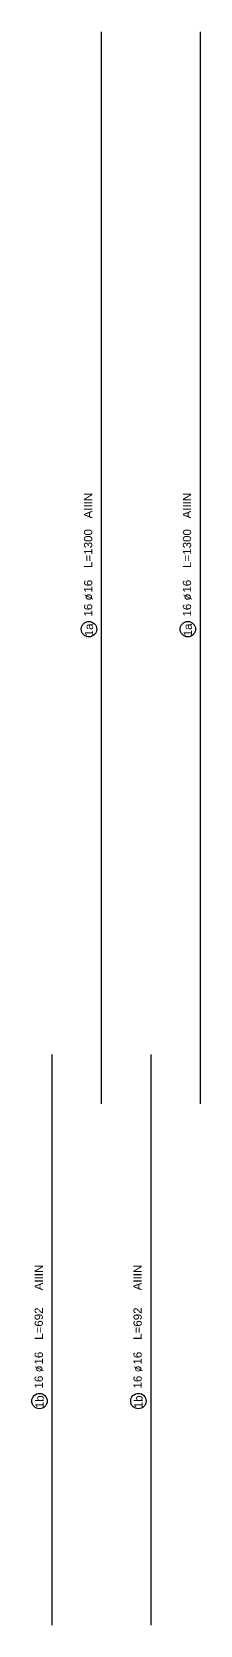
# Model space of a CAD drawing. Extents: x -5264 to 5377, y -10043 to -2374.
# Drawn here: x 2526 to 2730, y -4497 to -2565 of the extents above; entities that cross this region are included whole.
import ezdxf
from ezdxf.enums import TextEntityAlignment as Align

# ---------------------------------------------------------------- set-up
doc = ezdxf.new("R2010")
doc.units = 0
doc.header["$MEASUREMENT"] = 0
doc.layers.add('__SOL-OPISY', color=4, linetype='CONTINUOUS')
doc.layers.add('__SOL-ZBROJENIE', color=3, linetype='CONTINUOUS')
doc.styles.add('ARIAL', font='arial.ttf', dxfattribs={"height": 2.5})
doc.styles.add('SIMPLEX', font='SIMPLEX.SHX', dxfattribs={"width": 0.8})

# ---------------------------------------------------------------- blocks, each defined once
blk = doc.blocks.new('OPIS_PRET_BEZ_LINII')
at = {"layer": '__SOL-OPISY'}
blk.add_circle((25.7, 0), 9.36, dxfattribs=at)
at = {"layer": '__SOL-OPISY', "style": 'SIMPLEX', "width": 0.9}
blk.add_text(' %%c ', height=10, dxfattribs=at).set_placement((64.7, -4.8), align=Align.CENTER)
at = {"layer": '__SOL-OPISY', "style": 'ARIAL', "width": 0.8}
blk.add_attdef('NUMER', text='', height=10, dxfattribs=at).set_placement((25.7, 0), align=Align.MIDDLE)
blk.add_attdef('ILOSC', text='', height=10, dxfattribs=at).set_placement((56.9, -5.1), align=Align.RIGHT)
for tag, p in [('SREDNICA', (71, -5.1)), ('DLUGOSC', (95.1, -5.2)), ('STAL', (144.7, -5.2))]:
    blk.add_attdef(tag, p, '', height=10, dxfattribs=at)

msp = doc.modelspace()

# ---------------------------------------------------------------- linework, layer by layer
at = {"layer": '__SOL-ZBROJENIE'}
for p, q in [((2610, -2565), (2610, -3865)), ((2730, -2565), (2730, -3865)), ((2550, -3805), (2550, -4497)), ((2670, -3805), (2670, -4497))]:
    msp.add_line(p, q, dxfattribs=at)

# ---------------------------------------------------------------- block references
at = {"layer": '__SOL-OPISY'}
ref = msp.add_blockref('OPIS_PRET_BEZ_LINII', (2595, -3315), dxfattribs=dict(at, rotation=90))
ref.add_attrib('NUMER', '1a', (2600, -3298), dxfattribs={"height": 10, "rotation": 90, "style": 'ARIAL'})
ref.add_attrib('ILOSC', '16', (2599, -3274), dxfattribs={"height": 10, "rotation": 90, "style": 'ARIAL'})
ref.add_attrib('SREDNICA', '16', (2599, -3245), dxfattribs={"height": 10, "rotation": 90, "style": 'ARIAL'})
ref.add_attrib('DLUGOSC', 'L=1300', (2599, -3215), dxfattribs={"height": 10, "rotation": 90, "style": 'ARIAL'})
ref.add_attrib('STAL', 'AIIIN', (2599, -3155), dxfattribs={"height": 10, "rotation": 90, "style": 'ARIAL'})
ref = msp.add_blockref('OPIS_PRET_BEZ_LINII', (2715, -3315), dxfattribs=dict(at, rotation=90))
ref.add_attrib('NUMER', '1a', (2720, -3298), dxfattribs={"height": 10, "rotation": 90, "style": 'ARIAL'})
ref.add_attrib('ILOSC', '16', (2719, -3274), dxfattribs={"height": 10, "rotation": 90, "style": 'ARIAL'})
ref.add_attrib('SREDNICA', '16', (2719, -3245), dxfattribs={"height": 10, "rotation": 90, "style": 'ARIAL'})
ref.add_attrib('DLUGOSC', 'L=1300', (2719, -3215), dxfattribs={"height": 10, "rotation": 90, "style": 'ARIAL'})
ref.add_attrib('STAL', 'AIIIN', (2719, -3155), dxfattribs={"height": 10, "rotation": 90, "style": 'ARIAL'})
ref = msp.add_blockref('OPIS_PRET_BEZ_LINII', (2535, -4251), dxfattribs=dict(at, rotation=90))
ref.add_attrib('NUMER', '1b', (2540, -4234), dxfattribs={"height": 10, "rotation": 90, "style": 'ARIAL'})
ref.add_attrib('ILOSC', '16', (2539, -4210), dxfattribs={"height": 10, "rotation": 90, "style": 'ARIAL'})
ref.add_attrib('SREDNICA', '16', (2539, -4181), dxfattribs={"height": 10, "rotation": 90, "style": 'ARIAL'})
ref.add_attrib('DLUGOSC', 'L=692', (2539, -4151), dxfattribs={"height": 10, "rotation": 90, "style": 'ARIAL'})
ref.add_attrib('STAL', 'AIIIN', (2539, -4091), dxfattribs={"height": 10, "rotation": 90, "style": 'ARIAL'})
ref = msp.add_blockref('OPIS_PRET_BEZ_LINII', (2655, -4251), dxfattribs=dict(at, rotation=90))
ref.add_attrib('NUMER', '1b', (2660, -4234), dxfattribs={"height": 10, "rotation": 90, "style": 'ARIAL'})
ref.add_attrib('ILOSC', '16', (2659, -4210), dxfattribs={"height": 10, "rotation": 90, "style": 'ARIAL'})
ref.add_attrib('SREDNICA', '16', (2659, -4181), dxfattribs={"height": 10, "rotation": 90, "style": 'ARIAL'})
ref.add_attrib('DLUGOSC', 'L=692', (2659, -4151), dxfattribs={"height": 10, "rotation": 90, "style": 'ARIAL'})
ref.add_attrib('STAL', 'AIIIN', (2659, -4091), dxfattribs={"height": 10, "rotation": 90, "style": 'ARIAL'})

doc.saveas('drawing.dxf')
